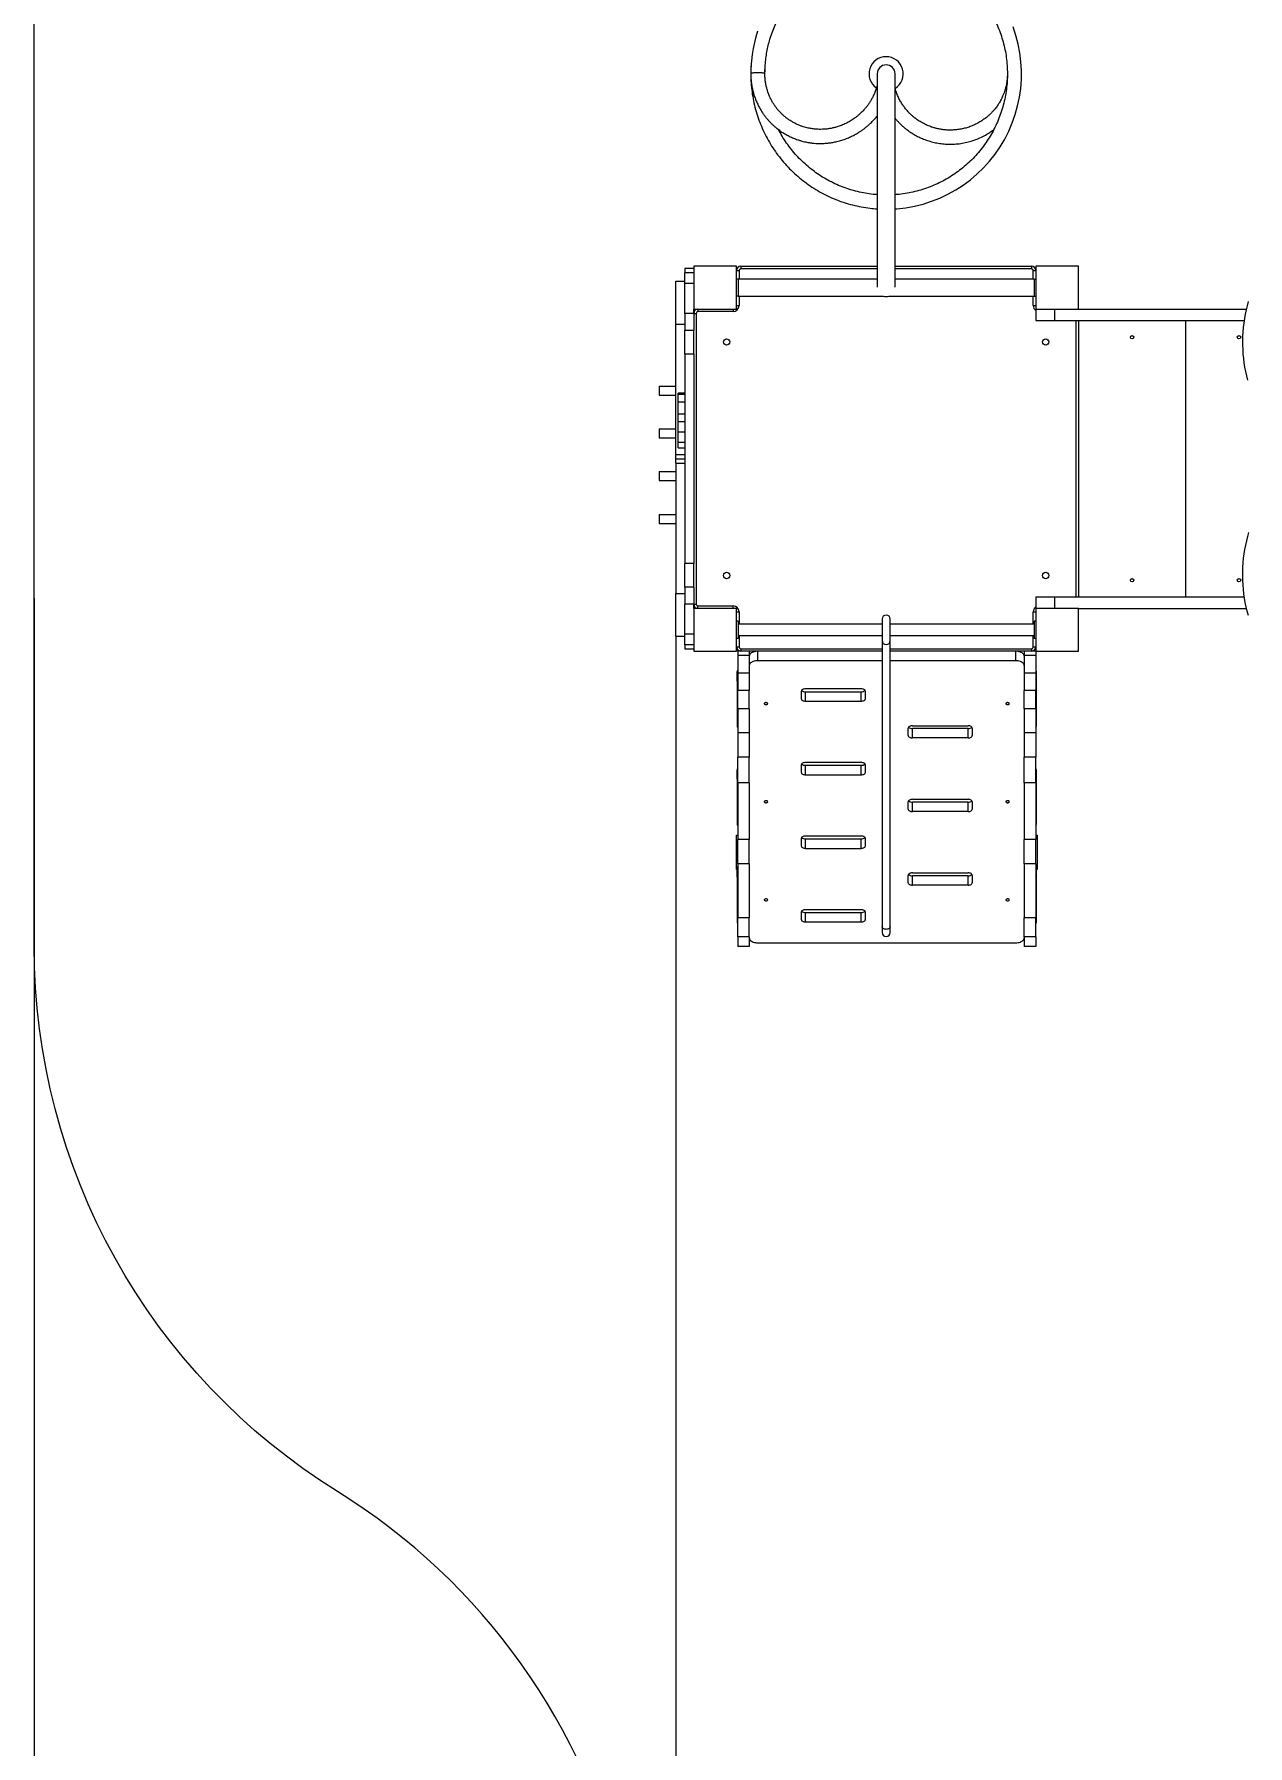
# Model space of a CAD drawing. Header units: millimetres. Extents: x -4205 to 5426, y -5663 to 3364.
# Drawn here: x -4205 to -1367, y -2645 to 1357 of the extents above; entities that cross this region are included whole.
import ezdxf

# ---------------------------------------------------------------- set-up
doc = ezdxf.new("R2010")
doc.units = ezdxf.units.MM
for name, color, linetype in [('DIKOM_ЗОНА', 80, 'Continuous'), ('DIKOM_ОБЪЕКТ', 7, 'Continuous'), ('DIKOM_РАЗМЕР_ЗОНА', 7, 'Continuous'), ('DIKOM_РАЗМЕР_ОБЪЕКТА', 7, 'Continuous')]:
    doc.layers.add(name, color=color, linetype=linetype)
doc.styles.add('style1', font='arial.ttf', dxfattribs={"width": 0.8})
doc.dimstyles.new('1-50', dxfattribs={"dimtxt": 300, "dimasz": 200, "dimexe": 100, "dimexo": 0, "dimgap": 100, "dimtad": 1, "dimtxsty": 'style1', "dimcen": 200, "dimclrd": 7, "dimclre": 7, "dimclrt": 7, "dimadec": 1, "dimazin": 2, "dimtfac": 1, "dimtmove": 0, "dimatfit": 2, "dimfxl": 0, "dimlwd": 25, "dimlwe": 18, "dimarcsym": 0})

# ---------------------------------------------------------------- blocks, each defined once
blk = doc.blocks.new('*D10')
at = {"layer": 'Defpoints', "color": 0, "transparency": 16777216}
for p in [(2415.1, 14.1), (-2704.9, -50.9), (2415.1, -4979.3)]:
    blk.add_point(p, dxfattribs=at)
at = {"layer": 'DIKOM_РАЗМЕР_ОБЪЕКТА', "color": 7, "lineweight": 18, "transparency": 16777216}
for p, q in [((2415.1, 14.1), (2415.1, -5079.3)), ((-2704.9, -50.9), (-2704.9, -5079.3))]:
    blk.add_line(p, q, dxfattribs=at)
at = {"layer": 'DIKOM_РАЗМЕР_ОБЪЕКТА', "color": 7, "lineweight": 25, "transparency": 16777216}
blk.add_line((-2504.9, -4979.3), (2215.1, -4979.3), dxfattribs=at)
at = {"layer": 'DIKOM_РАЗМЕР_ОБЪЕКТА', "color": 7, "transparency": 16777216}
for points in [[(-2504.9, -4946), (-2504.9, -5012.6), (-2704.9, -4979.3)], [(2215.1, -4946), (2215.1, -5012.6), (2415.1, -4979.3)]]:
    blk.add_solid(points, dxfattribs=at)
at = {"layer": 'DIKOM_РАЗМЕР_ОБЪЕКТА', "color": 7, "transparency": 16777216, "insert": (-218.1, -4726.1), "char_height": 300, "attachment_point": 5, "style": 'style1'}
blk.add_mtext('5100', dxfattribs=at)
blk = doc.blocks.new('*D12')
at = {"layer": 'Defpoints', "color": 0, "transparency": 16777216}
for p in [(-4204.9, 38.2), (3915.1, 38.2), (3915.1, -5562.7)]:
    blk.add_point(p, dxfattribs=at)
at = {"layer": 'DIKOM_РАЗМЕР_ЗОНА', "color": 7, "lineweight": 18, "transparency": 16777216}
for p, q in [((-4204.9, 38.2), (-4204.9, -5662.7)), ((3915.1, 38.2), (3915.1, -5662.7))]:
    blk.add_line(p, q, dxfattribs=at)
at = {"layer": 'DIKOM_РАЗМЕР_ЗОНА', "color": 7, "lineweight": 25, "transparency": 16777216}
blk.add_line((-4004.9, -5562.7), (3715.1, -5562.7), dxfattribs=at)
at = {"layer": 'DIKOM_РАЗМЕР_ЗОНА', "color": 7, "transparency": 16777216}
for points in [[(-4004.9, -5529.4), (-4004.9, -5596), (-4204.9, -5562.7)], [(3715.1, -5529.4), (3715.1, -5596), (3915.1, -5562.7)]]:
    blk.add_solid(points, dxfattribs=at)
at = {"layer": 'DIKOM_РАЗМЕР_ЗОНА', "color": 7, "transparency": 16777216, "insert": (-144.9, -5309.5), "char_height": 300, "attachment_point": 5, "style": 'style1'}
blk.add_mtext('8100', dxfattribs=at)

msp = doc.modelspace()

# ---------------------------------------------------------------- linework, layer by layer
at = {"layer": 'DIKOM_ЗОНА', "color": 3, "lineweight": 15}
msp.add_lwpolyline([(-3495.875, -2050.33, -0.25942695), (-4204.859, -775.852), (-4204.859, 1579.394, -0.41421356), (-2704.859, 3079.394), (-749.504, 3079.394, 0.1356772), (-235.87, 3221.385)], format="xyb", dxfattribs=at)
msp.add_arc((-4286.891, -3324.808), 1500, 12.89135, 58.17383, dxfattribs=at)
at = {"layer": 'DIKOM_ОБЪЕКТ', "color": 7, "linetype": 'Continuous', "lineweight": 15}
for p, q in [((-2496.289, 1262.145), (-2496.066, 1274.273)), ((-2233.859, 1264.148), (-2233.859, 764.948)), ((-2191.859, 764.948), (-2191.859, 1264.148)), ((-1929.433, 1266.802), (-1929.359, 1264.158)), ((-1896.359, 1264.137), (-1896.5, 1269.951)), ((-2662.859, 809.148), (-2683.859, 809.148)), ((-2683.859, 809.148), (-2683.859, 799.148)), ((-2562.859, 814.148), (-2662.859, 814.148)), ((-2662.859, 814.148), (-2662.859, 714.148)), ((-2562.859, 714.148), (-2562.859, 814.148)), ((-2562.859, 804.148), (-2556.859, 804.148)), ((-2556.859, 804.148), (-2556.859, 784.148)), ((-2552.859, 814.148), (-2552.859, 808.148)), ((-2552.859, 814.148), (-2233.859, 814.148)), ((-2233.859, 808.148), (-2552.859, 808.148)), ((-2191.859, 814.148), (-1872.859, 814.148)), ((-1872.859, 808.148), (-2191.859, 808.148)), ((-1872.859, 814.148), (-1872.859, 808.148)), ((-1868.859, 804.148), (-1862.859, 804.148)), ((-1868.859, 784.148), (-1868.859, 804.148)), ((-1862.859, 814.148), (-1862.859, 714.148)), ((-1762.859, 814.148), (-1862.859, 814.148)), ((-1762.859, 714.148), (-1762.859, 814.148)), ((-2704.859, 679.148), (-2704.859, 779.148)), ((-2704.859, 779.148), (-2683.859, 779.148)), ((-2662.859, 799.148), (-2683.859, 799.148)), ((-2683.859, 774.148), (-2683.859, 799.148)), ((-2662.859, 774.148), (-2683.859, 774.148)), ((-2683.859, 704.148), (-2683.859, 774.148)), ((-2558.859, 784.148), (-2562.859, 784.148)), ((-2233.859, 784.148), (-2558.859, 784.148)), ((-2558.859, 784.148), (-2558.859, 744.148)), ((-1866.859, 784.148), (-2191.859, 784.148)), ((-1866.859, 784.148), (-1862.859, 784.148)), ((-1866.859, 784.148), (-1866.859, 744.148)), ((-2558.859, 744.148), (-2562.859, 744.148)), ((-2562.859, 722.148), (-2556.859, 722.148)), ((-2558.859, 744.148), (-2219.262, 744.148)), ((-2556.859, 744.148), (-2556.859, 722.148)), ((-2206.456, 744.148), (-1866.859, 744.148)), ((-1868.859, 722.148), (-1868.859, 744.148)), ((-1868.859, 722.148), (-1862.859, 722.148)), ((-1866.859, 744.148), (-1862.859, 744.148)), ((-2662.859, 704.148), (-2683.859, 704.148)), ((-2683.859, 704.148), (-2683.859, 664.148)), ((-2662.859, 714.148), (-2562.859, 714.148)), ((-2662.859, 704.148), (-2662.859, 714.148)), ((-2662.859, 704.148), (-2662.859, 664.148)), ((-2662.859, 704.148), (-2656.859, 704.148)), ((-2656.859, 704.148), (-2656.859, 24.148)), ((-2652.859, 714.148), (-2652.859, 708.148)), ((-2570.859, 708.148), (-2652.859, 708.148)), ((-2570.859, 714.148), (-2570.859, 708.148)), ((-1862.859, 714.148), (-1762.859, 714.148)), ((-1862.859, 714.148), (-1862.859, 687.148)), ((-1862.859, 687.148), (-1819.09, 687.148)), ((-1819.09, 714.148), (-1819.09, 687.148)), ((-1819.09, 687.148), (-1375.187, 687.148)), ((-1768.859, 41.148), (-1768.859, 687.148)), ((-1762.859, 714.148), (-1370.104, 714.148)), ((-1762.859, 687.148), (-1762.859, 41.148)), ((-1762.857, 687.148), (-1762.857, 41.148)), ((-1512.857, 687.148), (-1512.857, 41.148)), ((-2704.859, 679.148), (-2683.859, 679.148)), ((-2704.859, 374.148), (-2704.859, 679.148)), ((-2662.859, 664.148), (-2683.859, 664.148)), ((-2683.859, 608.877), (-2683.859, 664.148)), ((-2662.859, 608.877), (-2662.859, 664.148)), ((-2662.859, 608.877), (-2683.859, 608.877)), ((-2683.859, 608.877), (-2683.859, 119.419)), ((-2662.859, 608.877), (-2662.859, 119.419)), ((-2743.859, 534.148), (-2743.859, 513.148)), ((-2743.859, 534.148), (-2742.949, 534.148)), ((-2742.949, 534.148), (-2704.859, 534.148)), ((-2743.859, 513.148), (-2742.949, 513.148)), ((-2742.949, 513.148), (-2704.859, 513.148)), ((-2683.859, 517.469), (-2698.859, 517.469)), ((-2698.859, 514.78), (-2698.859, 517.469)), ((-2698.859, 514.78), (-2683.859, 514.78)), ((-2698.859, 496.893), (-2698.859, 514.78)), ((-2698.859, 496.893), (-2683.859, 496.893)), ((-2698.859, 469.179), (-2698.859, 496.893)), ((-2698.859, 469.179), (-2683.859, 469.179)), ((-2698.859, 451.31), (-2698.859, 469.179)), ((-2698.859, 451.31), (-2683.859, 451.31)), ((-2698.859, 426.752), (-2698.859, 451.31)), ((-2743.859, 434.148), (-2743.859, 413.148)), ((-2743.859, 434.148), (-2742.949, 434.148)), ((-2743.859, 413.148), (-2742.949, 413.148)), ((-2742.949, 434.148), (-2704.859, 434.148)), ((-2742.949, 413.148), (-2704.859, 413.148)), ((-2698.859, 426.752), (-2683.859, 426.752)), ((-2698.859, 402.963), (-2698.859, 426.752)), ((-2698.859, 402.963), (-2683.859, 402.963)), ((-2698.859, 389.891), (-2698.859, 402.963)), ((-2704.859, 374.148), (-2683.859, 374.148)), ((-2704.859, 364.148), (-2704.859, 374.148)), ((-2704.859, 364.148), (-2683.859, 364.148)), ((-2704.859, 354.148), (-2704.859, 364.148)), ((-2698.859, 389.891), (-2683.859, 389.891)), ((-2743.859, 334.148), (-2743.859, 313.148)), ((-2743.859, 334.148), (-2742.949, 334.148)), ((-2742.949, 334.148), (-2704.859, 334.148)), ((-2704.859, 354.148), (-2683.859, 354.148)), ((-2704.859, 354.148), (-2704.859, 49.148)), ((-2743.859, 313.148), (-2742.949, 313.148)), ((-2742.949, 313.148), (-2704.859, 313.148)), ((-2743.859, 234.148), (-2743.859, 213.148)), ((-2743.859, 234.148), (-2742.949, 234.148)), ((-2743.859, 213.148), (-2742.949, 213.148)), ((-2742.949, 234.148), (-2704.859, 234.148)), ((-2742.949, 213.148), (-2704.859, 213.148)), ((-2662.859, 119.419), (-2683.859, 119.419)), ((-2683.859, 64.148), (-2683.859, 119.419)), ((-2662.859, 64.148), (-2662.859, 119.419)), ((-2704.859, 49.148), (-2683.859, 49.148)), ((-2704.859, -50.852), (-2704.859, 49.148)), ((-2662.859, 64.148), (-2683.859, 64.148)), ((-2683.859, 64.148), (-2683.859, 24.148)), ((-2662.859, 64.148), (-2662.859, 24.148)), ((-1862.859, 41.148), (-1862.859, 14.148)), ((-1862.859, 41.148), (-1819.09, 41.148)), ((-1819.09, 41.148), (-1819.09, 14.148)), ((-1819.09, 41.148), (-1375.304, 41.148)), ((-2662.859, 24.148), (-2683.859, 24.148)), ((-2683.859, -45.852), (-2683.859, 24.148)), ((-2662.859, 14.148), (-2662.859, 24.148)), ((-2662.859, 24.148), (-2656.859, 24.148)), ((-2562.859, 14.148), (-2662.859, 14.148)), ((-2662.859, 14.148), (-2662.859, -85.852)), ((-2652.859, 20.148), (-2570.859, 20.148)), ((-2652.859, 14.148), (-2652.859, 20.148)), ((-2570.859, 14.148), (-2570.859, 20.148)), ((-2562.859, -85.852), (-2562.859, 14.148)), ((-2562.859, 6.148), (-2556.859, 6.148)), ((-2556.859, 6.148), (-2556.859, -22.352)), ((-1868.859, 6.148), (-1862.859, 6.148)), ((-1868.859, -22.352), (-1868.859, 6.148)), ((-1862.859, 14.148), (-1862.859, -85.852)), ((-1762.859, 14.148), (-1862.859, 14.148)), ((-1762.859, 14.148), (-1370.116, 14.148)), ((-1762.859, -85.852), (-1762.859, 14.148)), ((-2558.859, -15.852), (-2562.859, -15.852)), ((-2558.859, -15.852), (-2558.859, -55.852)), ((-2222.359, -22.352), (-2558.859, -22.352)), ((-2222.359, -10.852), (-2222.359, -60.852)), ((-2203.359, -60.852), (-2203.359, -10.852)), ((-1866.859, -22.352), (-2203.359, -22.352)), ((-1862.859, -15.852), (-1866.859, -15.852)), ((-1866.859, -15.852), (-1866.859, -55.852)), ((-2704.859, -50.852), (-2683.859, -50.852)), ((-2662.859, -45.852), (-2683.859, -45.852)), ((-2683.859, -70.852), (-2683.859, -45.852)), ((-2662.859, -70.852), (-2683.859, -70.852)), ((-2683.859, -70.852), (-2683.859, -80.852)), ((-2558.859, -55.852), (-2562.859, -55.852)), ((-2562.859, -75.852), (-2556.859, -75.852)), ((-2558.859, -49.352), (-2222.359, -49.352)), ((-2556.859, -49.352), (-2556.859, -75.852)), ((-2552.859, -79.852), (-2552.859, -85.852)), ((-2552.859, -79.852), (-2222.359, -79.852)), ((-2222.359, -49.352), (-2222.359, -729.315)), ((-2203.359, -729.315), (-2203.359, -49.352)), ((-2203.359, -49.352), (-1866.859, -49.352)), ((-2203.359, -79.852), (-1872.859, -79.852)), ((-1872.859, -79.852), (-1872.859, -85.852)), ((-1868.859, -75.852), (-1868.859, -49.352)), ((-1868.859, -75.852), (-1862.859, -75.852)), ((-1862.859, -55.852), (-1866.859, -55.852)), ((-2662.859, -80.852), (-2683.859, -80.852)), ((-2662.859, -85.852), (-2562.859, -85.852)), ((-2559.859, -85.852), (-2559.859, -82.994)), ((-2532.859, -85.852), (-2559.859, -85.852)), ((-2559.859, -85.852), (-2559.859, -95.852)), ((-2532.859, -95.852), (-2559.859, -95.852)), ((-2559.859, -95.852), (-2559.859, -136.768)), ((-2222.359, -85.852), (-2552.859, -85.852)), ((-2532.859, -85.852), (-2532.859, -95.852)), ((-2532.859, -95.852), (-2532.859, -136.768)), ((-2512.859, -107.948), (-2512.859, -85.852)), ((-2222.359, -107.948), (-2512.859, -107.948)), ((-1872.859, -85.852), (-2203.359, -85.852)), ((-1909.859, -107.948), (-2203.359, -107.948)), ((-1909.859, -107.948), (-1909.859, -85.852)), ((-1862.859, -85.852), (-1889.859, -85.852)), ((-1889.859, -85.852), (-1889.859, -95.852)), ((-1862.859, -95.852), (-1889.859, -95.852)), ((-1889.859, -95.852), (-1889.859, -136.768)), ((-1862.859, -85.852), (-1862.859, -95.852)), ((-1862.859, -85.852), (-1762.859, -85.852)), ((-1862.859, -95.852), (-1862.859, -136.768)), ((-2561.359, -155.554), (-2561.359, -133.437)), ((-2561.359, -155.554), (-2561.359, -261.093)), ((-2532.859, -136.768), (-2559.859, -136.768)), ((-2559.859, -136.768), (-2559.859, -177.887)), ((-2532.859, -136.768), (-2532.859, -177.887)), ((-1862.859, -136.768), (-1889.859, -136.768)), ((-1889.859, -136.768), (-1889.859, -177.887)), ((-1862.859, -136.768), (-1862.859, -177.887)), ((-1861.359, -155.554), (-1861.359, -133.437)), ((-1861.359, -261.093), (-1861.359, -155.554)), ((-2532.859, -177.887), (-2559.859, -177.887)), ((-2559.859, -220.429), (-2559.859, -177.887)), ((-2532.859, -220.429), (-2532.859, -177.887)), ((-2411.359, -179.645), (-2411.359, -196.852)), ((-2271.359, -173.909), (-2401.359, -173.909)), ((-2401.359, -202.588), (-2401.359, -180.471)), ((-2401.359, -180.471), (-2271.359, -180.471)), ((-2271.359, -202.588), (-2271.359, -180.471)), ((-2261.359, -196.852), (-2261.359, -179.645)), ((-1862.859, -177.887), (-1889.859, -177.887)), ((-1889.859, -220.429), (-1889.859, -177.887)), ((-1862.859, -220.429), (-1862.859, -177.887)), ((-2532.859, -220.429), (-2559.859, -220.429)), ((-2559.859, -220.429), (-2559.859, -276.313)), ((-2532.859, -220.429), (-2532.859, -276.313)), ((-2401.359, -202.588), (-2271.359, -202.588)), ((-1862.859, -220.429), (-1889.859, -220.429)), ((-1889.859, -220.429), (-1889.859, -276.313)), ((-1862.859, -220.429), (-1862.859, -276.313)), ((-2532.859, -276.313), (-2559.859, -276.313)), ((-2559.859, -276.313), (-2559.859, -333.772)), ((-2532.859, -276.313), (-2532.859, -333.772)), ((-2161.359, -282.888), (-2161.359, -265.681)), ((-2151.359, -259.945), (-2021.359, -259.945)), ((-2151.359, -288.624), (-2151.359, -266.507)), ((-2021.359, -266.507), (-2151.359, -266.507)), ((-2021.359, -288.624), (-2021.359, -266.507)), ((-2011.359, -265.681), (-2011.359, -282.888)), ((-1862.859, -276.313), (-1889.859, -276.313)), ((-1889.859, -276.313), (-1889.859, -333.772)), ((-1862.859, -276.313), (-1862.859, -333.772)), ((-2021.359, -288.624), (-2151.359, -288.624)), ((-2532.859, -333.772), (-2559.859, -333.772)), ((-2559.859, -393.579), (-2559.859, -333.772)), ((-2532.859, -393.579), (-2532.859, -333.772)), ((-2411.359, -351.718), (-2411.359, -368.925)), ((-2271.359, -345.982), (-2401.359, -345.982)), ((-2401.359, -374.661), (-2401.359, -352.544)), ((-2401.359, -352.544), (-2271.359, -352.544)), ((-2271.359, -374.661), (-2271.359, -352.544)), ((-2261.359, -368.925), (-2261.359, -351.718)), ((-1862.859, -333.772), (-1889.859, -333.772)), ((-1889.859, -393.579), (-1889.859, -333.772)), ((-1862.859, -393.579), (-1862.859, -333.772)), ((-2561.359, -384.985), (-2561.359, -362.868)), ((-2561.359, -384.985), (-2561.359, -490.523)), ((-2532.859, -393.579), (-2559.859, -393.579)), ((-2559.859, -393.579), (-2559.859, -525.621)), ((-2532.859, -393.579), (-2532.859, -525.621)), ((-2401.359, -374.661), (-2271.359, -374.661)), ((-1862.859, -393.579), (-1889.859, -393.579)), ((-1889.859, -393.579), (-1889.859, -525.621)), ((-1862.859, -393.579), (-1862.859, -525.621)), ((-1861.359, -384.985), (-1861.359, -362.868)), ((-1861.359, -490.523), (-1861.359, -384.985)), ((-2161.359, -454.961), (-2161.359, -437.754)), ((-2151.359, -432.018), (-2021.359, -432.018)), ((-2151.359, -460.697), (-2151.359, -438.58)), ((-2021.359, -438.58), (-2151.359, -438.58)), ((-2021.359, -460.697), (-2021.359, -438.58)), ((-2011.359, -437.754), (-2011.359, -454.961)), ((-2021.359, -460.697), (-2151.359, -460.697)), ((-2562.859, -515.955), (-2559.859, -515.955)), ((-2562.859, -595.955), (-2562.859, -515.955)), ((-2271.359, -518.055), (-2401.359, -518.055)), ((-1862.859, -515.955), (-1859.859, -515.955)), ((-1859.859, -515.955), (-1859.859, -595.955)), ((-2532.859, -525.621), (-2559.859, -525.621)), ((-2559.859, -583.242), (-2559.859, -525.621)), ((-2532.859, -583.242), (-2532.859, -525.621)), ((-2411.359, -523.791), (-2411.359, -540.998)), ((-2401.359, -546.734), (-2401.359, -524.616)), ((-2401.359, -524.616), (-2271.359, -524.616)), ((-2401.359, -546.734), (-2271.359, -546.734)), ((-2271.359, -546.734), (-2271.359, -524.616)), ((-2261.359, -540.998), (-2261.359, -523.791)), ((-1862.859, -525.621), (-1889.859, -525.621)), ((-1889.859, -583.242), (-1889.859, -525.621)), ((-1862.859, -583.242), (-1862.859, -525.621)), ((-2561.359, -595.955), (-2562.859, -595.955)), ((-2561.359, -614.416), (-2561.359, -592.299)), ((-2532.859, -583.242), (-2559.859, -583.242)), ((-2559.859, -583.242), (-2559.859, -708.806)), ((-2532.859, -583.242), (-2532.859, -708.806)), ((-1862.859, -583.242), (-1889.859, -583.242)), ((-1889.859, -583.242), (-1889.859, -708.806)), ((-1862.859, -583.242), (-1862.859, -708.806)), ((-1861.359, -614.416), (-1861.359, -592.299)), ((-1859.859, -595.955), (-1861.359, -595.955)), ((-2561.359, -614.416), (-2561.359, -719.954)), ((-2161.359, -627.034), (-2161.359, -609.827)), ((-2151.359, -604.091), (-2021.359, -604.091)), ((-2151.359, -632.77), (-2151.359, -610.653)), ((-2021.359, -610.653), (-2151.359, -610.653)), ((-2021.359, -632.77), (-2151.359, -632.77)), ((-2021.359, -632.77), (-2021.359, -610.653)), ((-2011.359, -609.827), (-2011.359, -627.034)), ((-1861.359, -719.954), (-1861.359, -614.416)), ((-2532.859, -708.806), (-2559.859, -708.806)), ((-2559.859, -753.383), (-2559.859, -708.806)), ((-2532.859, -753.383), (-2532.859, -708.806)), ((-2411.359, -695.863), (-2411.359, -713.071)), ((-2271.359, -690.128), (-2401.359, -690.128)), ((-2401.359, -718.807), (-2401.359, -696.689)), ((-2401.359, -696.689), (-2271.359, -696.689)), ((-2401.359, -718.807), (-2271.359, -718.807)), ((-2271.359, -718.807), (-2271.359, -696.689)), ((-2261.359, -713.071), (-2261.359, -695.863)), ((-1862.859, -708.806), (-1889.859, -708.806)), ((-1889.859, -753.383), (-1889.859, -708.806)), ((-1862.859, -753.383), (-1862.859, -708.806)), ((-2532.859, -753.383), (-2559.859, -753.383)), ((-2559.859, -753.383), (-2559.859, -775.852)), ((-2532.859, -753.383), (-2532.859, -775.852)), ((-2222.359, -729.315), (-2222.359, -743.336)), ((-2222.359, -731.277), (-2222.359, -743.336)), ((-2203.359, -743.336), (-2203.359, -729.315)), ((-2203.359, -743.336), (-2203.359, -731.277)), ((-1862.859, -753.383), (-1889.859, -753.383)), ((-1889.859, -753.383), (-1889.859, -775.852)), ((-1862.859, -753.383), (-1862.859, -775.852)), ((-2532.859, -775.852), (-2559.859, -775.852)), ((-2512.859, -767.56), (-1909.859, -767.56)), ((-1862.859, -775.852), (-1889.859, -775.852))]:
    msp.add_line(p, q, dxfattribs=at)
at = {"layer": 'DIKOM_ОБЪЕКТ', "color": 7, "linetype": 'Continuous', "lineweight": 15, "flags": 128}
for points in [[(-2513.358, 1363.505), (-2517.361, 1350.465), (-2520.859, 1337.005), (-2523.812, 1323.145), (-2526.179, 1308.903), (-2527.919, 1294.306), (-2528.992, 1279.38), (-2529.359, 1264.158), (-2529.359, 1264.158)], [(-2191.859, 948.453), (-2187.849, 948.638), (-2167.129, 950.97), (-2146.607, 954.662), (-2126.372, 959.696), (-2106.512, 966.05), (-2087.115, 973.7), (-2068.264, 982.611), (-2050.039, 992.741), (-2032.521, 1004.052), (-2015.787, 1016.492), (-1999.907, 1030.005), (-1984.951, 1044.534), (-1970.987, 1060.019), (-1958.07, 1076.388), (-1946.259, 1093.571), (-1935.607, 1111.496), (-1926.158, 1130.084), (-1917.951, 1149.253), (-1911.026, 1168.92), (-1905.412, 1189.001), (-1901.13, 1209.409), (-1898.201, 1230.053), (-1896.641, 1250.847), (-1896.451, 1271.697), (-1897.634, 1292.515), (-1900.186, 1313.209), (-1904.096, 1333.691), (-1909.344, 1353.871), (-1915.91, 1373.662)], [(-2516.218, 1266.687), (-2518.535, 1266.583), (-2520.73, 1266.427), (-2522.758, 1266.223), (-2524.574, 1265.974), (-2526.141, 1265.687), (-2527.425, 1265.366), (-2528.398, 1265.02), (-2529.041, 1264.655), (-2529.338, 1264.279), (-2529.359, 1264.158)], [(-2496.36, 1264.138), (-2496.363, 1264.206), (-2496.593, 1264.583), (-2497.169, 1264.95), (-2498.08, 1265.301), (-2499.305, 1265.627), (-2500.82, 1265.921), (-2502.591, 1266.178), (-2504.581, 1266.391), (-2506.747, 1266.557), (-2509.044, 1266.671), (-2511.422, 1266.731), (-2513.83, 1266.737), (-2516.218, 1266.687)], [(-1367.101, 547.82), (-1369.628, 557.798), (-1371.853, 567.87), (-1373.775, 578.025), (-1375.392, 588.252), (-1376.7, 598.536), (-1377.699, 608.867), (-1378.388, 619.232), (-1378.765, 629.618), (-1378.83, 640.012), (-1378.584, 650.404), (-1378.026, 660.779), (-1377.156, 671.125), (-1375.977, 681.431), (-1374.49, 691.683), (-1372.696, 701.869), (-1370.597, 711.978), (-1368.196, 721.997), (-1365.496, 731.913)], [(-1365.91, -1.981), (-1368.598, 7.939), (-1370.987, 17.96), (-1373.074, 28.071), (-1374.856, 38.258), (-1376.331, 48.512), (-1377.498, 58.818), (-1378.355, 69.164), (-1378.901, 79.539), (-1379.136, 89.929), (-1379.059, 100.322), (-1378.67, 110.706), (-1377.969, 121.068), (-1376.959, 131.396), (-1375.639, 141.678), (-1374.011, 151.9), (-1372.078, 162.051), (-1369.841, 172.119), (-1367.304, 182.091), (-1364.469, 191.956)], [(-2514.089, -85.852), (-2515.706, -85.947), (-2518.494, -86.295), (-2521.168, -86.867), (-2523.672, -87.652), (-2525.957, -88.632), (-2527.974, -89.79), (-2529.685, -91.1), (-2531.052, -92.537), (-2532.049, -94.07), (-2532.656, -95.669), (-2532.859, -97.302)], [(-2512.859, -107.948), (-2515.706, -108.064), (-2518.494, -108.412), (-2521.168, -108.984), (-2523.672, -109.769), (-2525.957, -110.75), (-2527.974, -111.907), (-2529.685, -113.217), (-2531.052, -114.654), (-2532.049, -116.187), (-2532.656, -117.787), (-2532.859, -119.419)], [(-1889.859, -119.419), (-1890.063, -117.787), (-1890.669, -116.187), (-1891.667, -114.654), (-1893.034, -113.217), (-1894.744, -111.907), (-1896.762, -110.75), (-1899.047, -109.769), (-1901.551, -108.984), (-1904.225, -108.412), (-1907.013, -108.064), (-1909.859, -107.948)], [(-1889.859, -97.302), (-1890.063, -95.669), (-1890.669, -94.07), (-1891.667, -92.537), (-1893.034, -91.1), (-1894.744, -89.79), (-1896.762, -88.632), (-1899.047, -87.652), (-1901.551, -86.867), (-1904.225, -86.295), (-1907.013, -85.947), (-1908.63, -85.852)], [(-2401.359, -173.909), (-2403.31, -174.019), (-2405.186, -174.346), (-2406.915, -174.876), (-2408.43, -175.589), (-2409.674, -176.458), (-2410.598, -177.45), (-2411.167, -178.526), (-2411.359, -179.645)], [(-2411.359, -196.852), (-2411.167, -197.971), (-2410.598, -199.047), (-2409.674, -200.039), (-2408.43, -200.908), (-2406.915, -201.621), (-2405.186, -202.151), (-2403.31, -202.478), (-2401.359, -202.588)], [(-2261.359, -179.645), (-2261.552, -178.526), (-2262.12, -177.45), (-2263.045, -176.458), (-2264.288, -175.589), (-2265.804, -174.876), (-2267.533, -174.346), (-2269.408, -174.019), (-2271.359, -173.909)], [(-2271.359, -202.588), (-2269.408, -202.478), (-2267.533, -202.151), (-2265.804, -201.621), (-2264.288, -200.908), (-2263.045, -200.039), (-2262.12, -199.047), (-2261.552, -197.971), (-2261.359, -196.852)], [(-2489.859, -208.324), (-2490.037, -207.647), (-2490.554, -207.031), (-2491.365, -206.53), (-2492.398, -206.188), (-2493.561, -206.036), (-2494.75, -206.087), (-2495.859, -206.337), (-2496.792, -206.763), (-2497.463, -207.328), (-2497.815, -207.982), (-2497.815, -208.665), (-2497.463, -209.319), (-2496.792, -209.884), (-2495.859, -210.31), (-2494.75, -210.56), (-2493.561, -210.611), (-2492.398, -210.459), (-2491.365, -210.117), (-2490.554, -209.616), (-2490.037, -209), (-2489.859, -208.324)], [(-1924.859, -208.324), (-1925.037, -207.647), (-1925.554, -207.031), (-1926.365, -206.53), (-1927.398, -206.188), (-1928.56, -206.036), (-1929.749, -206.087), (-1930.859, -206.337), (-1931.792, -206.763), (-1932.463, -207.328), (-1932.815, -207.982), (-1932.815, -208.665), (-1932.463, -209.319), (-1931.792, -209.884), (-1930.859, -210.31), (-1929.749, -210.56), (-1928.56, -210.611), (-1927.398, -210.459), (-1926.365, -210.117), (-1925.554, -209.616), (-1925.037, -209), (-1924.859, -208.324)], [(-2151.359, -259.945), (-2153.31, -260.056), (-2155.186, -260.382), (-2156.915, -260.912), (-2158.43, -261.625), (-2159.674, -262.495), (-2160.598, -263.486), (-2161.167, -264.562), (-2161.359, -265.681)], [(-2011.359, -265.681), (-2011.551, -264.562), (-2012.121, -263.486), (-2013.045, -262.495), (-2014.288, -261.625), (-2015.804, -260.912), (-2017.532, -260.382), (-2019.408, -260.056), (-2021.359, -259.945)], [(-2161.359, -282.888), (-2161.167, -284.007), (-2160.598, -285.083), (-2159.674, -286.075), (-2158.43, -286.944), (-2156.915, -287.658), (-2155.186, -288.188), (-2153.31, -288.514), (-2151.359, -288.624)], [(-2021.359, -288.624), (-2019.408, -288.514), (-2017.532, -288.188), (-2015.804, -287.658), (-2014.288, -286.944), (-2013.045, -286.075), (-2012.121, -285.083), (-2011.551, -284.007), (-2011.359, -282.888)], [(-2401.359, -345.982), (-2403.31, -346.092), (-2405.186, -346.418), (-2406.915, -346.949), (-2408.43, -347.662), (-2409.674, -348.531), (-2410.598, -349.523), (-2411.167, -350.599), (-2411.359, -351.718)], [(-2261.359, -351.718), (-2261.552, -350.599), (-2262.12, -349.523), (-2263.045, -348.531), (-2264.288, -347.662), (-2265.804, -346.949), (-2267.533, -346.418), (-2269.408, -346.092), (-2271.359, -345.982)], [(-2411.359, -368.925), (-2411.167, -370.044), (-2410.598, -371.12), (-2409.674, -372.112), (-2408.43, -372.981), (-2406.915, -373.694), (-2405.186, -374.224), (-2403.31, -374.55), (-2401.359, -374.661)], [(-2271.359, -374.661), (-2269.408, -374.55), (-2267.533, -374.224), (-2265.804, -373.694), (-2264.288, -372.981), (-2263.045, -372.112), (-2262.12, -371.12), (-2261.552, -370.044), (-2261.359, -368.925)], [(-2489.859, -437.754), (-2490.037, -437.078), (-2490.554, -436.462), (-2491.365, -435.96), (-2492.398, -435.618), (-2493.561, -435.466), (-2494.75, -435.517), (-2495.859, -435.767), (-2496.792, -436.194), (-2497.463, -436.759), (-2497.815, -437.412), (-2497.815, -438.096), (-2497.463, -438.75), (-2496.792, -439.315), (-2495.859, -439.741), (-2494.75, -439.991), (-2493.561, -440.042), (-2492.398, -439.89), (-2491.365, -439.548), (-2490.554, -439.047), (-2490.037, -438.43), (-2489.859, -437.754)], [(-2151.359, -432.018), (-2153.31, -432.129), (-2155.186, -432.455), (-2156.915, -432.985), (-2158.43, -433.698), (-2159.674, -434.567), (-2160.598, -435.559), (-2161.167, -436.635), (-2161.359, -437.754)], [(-2011.359, -437.754), (-2011.551, -436.635), (-2012.121, -435.559), (-2013.045, -434.567), (-2014.288, -433.698), (-2015.804, -432.985), (-2017.532, -432.455), (-2019.408, -432.129), (-2021.359, -432.018)], [(-1924.859, -437.754), (-1925.037, -437.078), (-1925.554, -436.462), (-1926.365, -435.96), (-1927.398, -435.618), (-1928.56, -435.466), (-1929.749, -435.517), (-1930.859, -435.767), (-1931.792, -436.194), (-1932.463, -436.759), (-1932.815, -437.412), (-1932.815, -438.096), (-1932.463, -438.75), (-1931.792, -439.315), (-1930.859, -439.741), (-1929.749, -439.991), (-1928.56, -440.042), (-1927.398, -439.89), (-1926.365, -439.548), (-1925.554, -439.047), (-1925.037, -438.43), (-1924.859, -437.754)], [(-2161.359, -454.961), (-2161.167, -456.08), (-2160.598, -457.156), (-2159.674, -458.148), (-2158.43, -459.017), (-2156.915, -459.731), (-2155.186, -460.261), (-2153.31, -460.587), (-2151.359, -460.697)], [(-2021.359, -460.697), (-2019.408, -460.587), (-2017.532, -460.261), (-2015.804, -459.731), (-2014.288, -459.017), (-2013.045, -458.148), (-2012.121, -457.156), (-2011.551, -456.08), (-2011.359, -454.961)], [(-2401.359, -518.055), (-2403.31, -518.165), (-2405.186, -518.491), (-2406.915, -519.021), (-2408.43, -519.735), (-2409.674, -520.604), (-2410.598, -521.596), (-2411.167, -522.672), (-2411.359, -523.791)], [(-2261.359, -523.791), (-2261.552, -522.672), (-2262.12, -521.596), (-2263.045, -520.604), (-2264.288, -519.735), (-2265.804, -519.021), (-2267.533, -518.491), (-2269.408, -518.165), (-2271.359, -518.055)], [(-2411.359, -540.998), (-2411.167, -542.117), (-2410.598, -543.193), (-2409.674, -544.184), (-2408.43, -545.054), (-2406.915, -545.767), (-2405.186, -546.297), (-2403.31, -546.623), (-2401.359, -546.734)], [(-2271.359, -546.734), (-2269.408, -546.623), (-2267.533, -546.297), (-2265.804, -545.767), (-2264.288, -545.054), (-2263.045, -544.184), (-2262.12, -543.193), (-2261.552, -542.117), (-2261.359, -540.998)], [(-2151.359, -604.091), (-2153.31, -604.201), (-2155.186, -604.528), (-2156.915, -605.058), (-2158.43, -605.771), (-2159.674, -606.64), (-2160.598, -607.632), (-2161.167, -608.708), (-2161.359, -609.827)], [(-2161.359, -627.034), (-2161.167, -628.153), (-2160.598, -629.229), (-2159.674, -630.221), (-2158.43, -631.09), (-2156.915, -631.803), (-2155.186, -632.333), (-2153.31, -632.66), (-2151.359, -632.77)], [(-2011.359, -609.827), (-2011.551, -608.708), (-2012.121, -607.632), (-2013.045, -606.64), (-2014.288, -605.771), (-2015.804, -605.058), (-2017.532, -604.528), (-2019.408, -604.201), (-2021.359, -604.091)], [(-2021.359, -632.77), (-2019.408, -632.66), (-2017.532, -632.333), (-2015.804, -631.803), (-2014.288, -631.09), (-2013.045, -630.221), (-2012.121, -629.229), (-2011.551, -628.153), (-2011.359, -627.034)], [(-2489.859, -667.185), (-2490.037, -666.508), (-2490.554, -665.892), (-2491.365, -665.391), (-2492.398, -665.049), (-2493.561, -664.897), (-2494.75, -664.948), (-2495.859, -665.198), (-2496.792, -665.624), (-2497.463, -666.189), (-2497.815, -666.843), (-2497.815, -667.527), (-2497.463, -668.18), (-2496.792, -668.745), (-2495.859, -669.172), (-2494.75, -669.421), (-2493.561, -669.473), (-2492.398, -669.32), (-2491.365, -668.978), (-2490.554, -668.477), (-2490.037, -667.861), (-2489.859, -667.185)], [(-1924.859, -667.185), (-1925.037, -666.508), (-1925.554, -665.892), (-1926.365, -665.391), (-1927.398, -665.049), (-1928.56, -664.897), (-1929.749, -664.948), (-1930.859, -665.198), (-1931.792, -665.624), (-1932.463, -666.189), (-1932.815, -666.843), (-1932.815, -667.527), (-1932.463, -668.18), (-1931.792, -668.745), (-1930.859, -669.172), (-1929.749, -669.421), (-1928.56, -669.473), (-1927.398, -669.32), (-1926.365, -668.978), (-1925.554, -668.477), (-1925.037, -667.861), (-1924.859, -667.185)], [(-2401.359, -690.128), (-2403.31, -690.238), (-2405.186, -690.564), (-2406.915, -691.094), (-2408.43, -691.808), (-2409.674, -692.677), (-2410.598, -693.668), (-2411.167, -694.744), (-2411.359, -695.863)], [(-2411.359, -713.071), (-2411.167, -714.19), (-2410.598, -715.266), (-2409.674, -716.257), (-2408.43, -717.127), (-2406.915, -717.84), (-2405.186, -718.37), (-2403.31, -718.696), (-2401.359, -718.807)], [(-2261.359, -695.863), (-2261.552, -694.744), (-2262.12, -693.668), (-2263.045, -692.677), (-2264.288, -691.808), (-2265.804, -691.094), (-2267.533, -690.564), (-2269.408, -690.238), (-2271.359, -690.128)], [(-2271.359, -718.807), (-2269.408, -718.696), (-2267.533, -718.37), (-2265.804, -717.84), (-2264.288, -717.127), (-2263.045, -716.257), (-2262.12, -715.266), (-2261.552, -714.19), (-2261.359, -713.071)], [(-2532.859, -756.089), (-2532.656, -757.722), (-2532.049, -759.321), (-2531.052, -760.854), (-2529.685, -762.291), (-2527.974, -763.601), (-2525.957, -764.759), (-2523.672, -765.739), (-2521.168, -766.524), (-2518.494, -767.096), (-2515.706, -767.444), (-2512.859, -767.56)], [(-2203.359, -729.315), (-2203.542, -730.649), (-2204.082, -731.931), (-2204.96, -733.113), (-2206.142, -734.149), (-2207.581, -734.999), (-2209.224, -735.631), (-2211.006, -736.02), (-2212.859, -736.151), (-2214.713, -736.02), (-2216.495, -735.631), (-2218.137, -734.999), (-2219.577, -734.149), (-2220.758, -733.113), (-2221.636, -731.931), (-2222.177, -730.649), (-2222.359, -729.315), (-2222.359, -729.315)], [(-1909.859, -767.56), (-1907.013, -767.444), (-1904.225, -767.096), (-1901.551, -766.524), (-1899.047, -765.739), (-1896.762, -764.759), (-1894.744, -763.601), (-1893.034, -762.291), (-1891.667, -760.854), (-1890.669, -759.321), (-1890.063, -757.722), (-1889.859, -756.089)]]:
    msp.add_lwpolyline(points, dxfattribs=at)
at = {"layer": 'DIKOM_ОБЪЕКТ', "color": 7, "linetype": 'Continuous', "lineweight": 15}
for centre, radius in [((-2585.859, 637.148), 7.5), ((-1839.859, 637.148), 7.5), ((-1637.857, 648.148), 4), ((-1387.857, 648.148), 4), ((-2585.859, 91.148), 7.5), ((-1839.859, 91.148), 7.5), ((-1637.857, 80.148), 4), ((-1387.857, 80.148), 4)]:
    msp.add_circle(centre, radius, dxfattribs=at)
for centre, radius, start, end in [((-2212.859, 1264.148), 40, 90, 235.552778), ((-2212.859, 1264.148), 21, 0, 180), ((-2212.859, 1264.148), 21, 90, 180), ((-2212.859, 1264.148), 40, 301.901187, 90), ((-2212.859, 1264.148), 21, 0, 90), ((-2552.859, 804.148), 10, 90, 180), ((-2552.859, 804.148), 4, 90, 180), ((-1872.859, 804.148), 10, 0, 90), ((-1872.859, 804.148), 4, 0, 90), ((-2570.859, 722.148), 14, 270, 0), ((-2212.859, 764.148), 21, 252.24721, 270), ((-2212.859, 764.148), 21, 270, 287.75279), ((-1854.859, 722.148), 14, 180, 235.150095), ((-2652.859, 704.148), 10, 90, 180), ((-2652.859, 704.148), 4, 90, 180), ((-2652.859, 24.148), 10, 180, 270), ((-2652.859, 24.148), 4, 180, 270), ((-2570.859, 6.148), 14, 0, 90), ((-1854.859, 6.148), 14, 124.849905, 180), ((-2212.859, -10.852), 9.5, 0, 180), ((-2552.859, -75.852), 10, 180, 270), ((-2552.859, -75.852), 4, 180, 270), ((-2212.859, -60.852), 9.5, 180, 0), ((-1872.859, -75.852), 4, 270, 0), ((-1872.859, -75.852), 10, 270, 0), ((-2557.716, -133.722), 3.654, 125.905816, 175.526501), ((-2557.716, -155.84), 3.655, 125.90938, 175.523482), ((-1865.004, -133.723), 3.655, 4.479606, 54.084192), ((-1865.004, -155.84), 3.656, 4.482629, 54.080625), ((-2402.185, -168.657), 11.842, 226.097516, 273.99933), ((-2270.534, -168.656), 11.844, 266.002664, 313.89952), ((-2557.716, -260.807), 3.655, 184.47571, 234.091428), ((-2152.185, -254.692), 11.844, 226.100209, 273.997122), ((-2020.534, -254.692), 11.843, 266.003332, 313.899822), ((-1865.004, -260.807), 3.656, 305.918567, 355.518179), ((-2402.185, -340.73), 11.842, 226.097303, 273.998876), ((-2270.534, -340.729), 11.844, 266.003118, 313.899734), ((-2557.716, -363.153), 3.655, 125.908572, 175.52429), ((-2557.716, -385.27), 3.654, 125.903061, 175.528711), ((-1865.004, -363.154), 3.656, 4.481821, 54.081433), ((-1865.003, -385.27), 3.655, 4.477392, 54.086951), ((-2152.185, -426.766), 11.843, 226.099333, 273.99733), ((-2020.534, -426.766), 11.843, 266.003124, 313.900698), ((-2557.716, -490.238), 3.655, 184.47571, 234.091428), ((-1865.004, -490.237), 3.656, 305.918567, 355.518179), ((-2402.185, -512.803), 11.842, 226.097516, 273.99933), ((-2270.534, -512.802), 11.844, 266.002664, 313.89952), ((-2557.716, -592.584), 3.655, 125.90938, 175.523482), ((-1865.004, -592.584), 3.656, 4.482629, 54.080625), ((-2557.716, -614.701), 3.655, 125.908572, 175.52429), ((-2152.185, -598.838), 11.844, 226.099995, 273.996668), ((-2020.534, -598.838), 11.844, 266.003786, 313.900035), ((-1865.004, -614.701), 3.656, 4.481821, 54.081433), ((-2557.715, -719.668), 3.656, 184.480134, 234.085916), ((-2402.185, -684.876), 11.842, 226.096801, 274.000713), ((-2270.534, -684.875), 11.843, 266.001281, 313.900235), ((-1865.005, -719.668), 3.657, 305.924088, 355.513748), ((-2212.859, -743.336), 9.5, 180, 360)]:
    msp.add_arc(centre, radius, start, end, dxfattribs=at)
for points, knots in [([(-2496.36, 1264.137), (-2496.268, 1269.609), (-2496.088, 1280.414), (-2494.661, 1296.361), (-2492.471, 1311.795), (-2489.511, 1326.678), (-2485.591, 1342.117), (-2480.58, 1357.955), (-2474.383, 1374.01), (-2467.516, 1389.078), (-2460.104, 1403.152), (-2452.265, 1416.24), (-2444.109, 1428.353), (-2435.744, 1439.521), (-2427.268, 1449.772), (-2418.77, 1459.144), (-2410.331, 1467.674), (-2402.024, 1475.404), (-2393.566, 1482.682), (-2385.033, 1489.465), (-2376.409, 1495.791), (-2367.924, 1501.553), (-2359.357, 1506.934), (-2350.567, 1512.025), (-2341.561, 1516.818), (-2330.03, 1522.432), (-2315.785, 1528.51), (-2298.65, 1534.561), (-2281.033, 1539.531), (-2263.002, 1543.381), (-2244.635, 1546.067), (-2226.046, 1547.545), (-2207.361, 1547.797), (-2188.695, 1546.822), (-2170.134, 1544.617), (-2151.76, 1541.193), (-2133.65, 1536.57), (-2115.883, 1530.765), (-2098.539, 1523.799), (-2081.69, 1515.707), (-2065.409, 1506.527), (-2049.771, 1496.291), (-2034.84, 1485.047), (-2020.679, 1472.847), (-2007.354, 1459.74), (-1994.923, 1445.783), (-1983.436, 1431.039), (-1972.942, 1415.571), (-1963.494, 1399.444), (-1955.128, 1382.73), (-1947.877, 1365.503), (-1941.778, 1347.835), (-1936.858, 1329.804), (-1933.133, 1311.488), (-1930.621, 1292.967), (-1929.339, 1274.32), (-1929.284, 1255.629), (-1930.458, 1236.975), (-1932.861, 1218.439), (-1936.48, 1200.102), (-1941.295, 1182.042), (-1947.29, 1164.339), (-1954.441, 1147.07), (-1962.71, 1130.308), (-1972.064, 1114.126), (-1982.466, 1098.597), (-1993.868, 1083.787), (-2006.217, 1069.757), (-2019.466, 1056.572), (-2033.555, 1044.29), (-2048.42, 1032.96), (-2063.999, 1022.633), (-2080.226, 1013.357), (-2097.027, 1005.169), (-2114.33, 998.1), (-2132.063, 992.196), (-2150.144, 987.447), (-2168.504, 983.993), (-2182.444, 982.036), (-2190.261, 981.629), (-2191.859, 981.545)], [0, 0, 0, 0, 0.01248315, 0.02465153, 0.03650428, 0.04804033, 0.0592593, 0.07283634, 0.08591868, 0.09850635, 0.11059896, 0.12219645, 0.13329942, 0.14390786, 0.15402162, 0.16364055, 0.17276447, 0.18139347, 0.18952776, 0.19821794, 0.20626178, 0.21392516, 0.22161691, 0.22934172, 0.23709928, 0.24488991, 0.25860132, 0.27241371, 0.28632705, 0.30034124, 0.31445603, 0.32865391, 0.34286018, 0.3570666, 0.37127291, 0.38547916, 0.39968545, 0.41389174, 0.42809808, 0.44230432, 0.45651053, 0.47071681, 0.48492322, 0.49912958, 0.51333547, 0.5275416, 0.54174795, 0.55595435, 0.57016061, 0.58436674, 0.59857291, 0.61277932, 0.62698555, 0.64119168, 0.65539786, 0.66960423, 0.68381068, 0.69801676, 0.71222264, 0.726429, 0.74063543, 0.75484167, 0.7690478, 0.78325405, 0.79746041, 0.81166669, 0.8258728, 0.84007895, 0.85428531, 0.86849168, 0.88269789, 0.89690383, 0.91110997, 0.92531638, 0.93952272, 0.9537289, 0.96793512, 0.98214136, 0.99634773, 1, 1, 1, 1]), ([(-2528.78, 1282.332), (-2529.056, 1276.001), (-2529.636, 1262.723), (-2528.825, 1242.48), (-2526.74, 1221.722), (-2523.256, 1201.147), (-2518.435, 1180.845), (-2512.289, 1160.904), (-2504.84, 1141.413), (-2496.123, 1122.454), (-2486.18, 1104.109), (-2475.05, 1086.459), (-2462.779, 1069.582), (-2449.426, 1053.548), (-2435.047, 1038.426), (-2419.7, 1024.288), (-2403.457, 1011.189), (-2386.389, 999.186), (-2368.566, 988.335), (-2350.066, 978.683), (-2330.972, 970.266), (-2311.365, 963.128), (-2291.33, 957.289), (-2270.953, 952.821), (-2251.768, 949.772), (-2239.347, 948.862), (-2233.859, 948.46)], [0, 0, 0, 0, 0.03845503, 0.08064425, 0.12283289, 0.16502144, 0.20721044, 0.24939974, 0.2915894, 0.33377843, 0.37596717, 0.41815571, 0.46034462, 0.50253387, 0.54472271, 0.58691127, 0.62910033, 0.67128939, 0.71347829, 0.75566646, 0.79785524, 0.84004515, 0.88223437, 0.92442323, 0.96661149, 1, 1, 1, 1]), ([(-2529.359, 1264.158), (-2529.285, 1260.36), (-2529.139, 1252.919), (-2527.994, 1242.066), (-2526.285, 1231.785), (-2524.04, 1222.103), (-2521.162, 1212.339), (-2517.623, 1202.63), (-2513.422, 1193.118), (-2508.985, 1184.545), (-2504.443, 1176.876), (-2499.911, 1170.073), (-2495.493, 1164.091), (-2491.205, 1158.786), (-2486.93, 1153.914), (-2482.509, 1149.261), (-2477.837, 1144.724), (-2472.912, 1140.317), (-2466.673, 1135.182), (-2458.933, 1129.491), (-2449.501, 1123.507), (-2439.651, 1118.183), (-2429.693, 1113.658), (-2420.847, 1110.324), (-2413.226, 1107.907), (-2406.872, 1106.177), (-2401.052, 1104.836), (-2396.314, 1103.914), (-2392.579, 1103.285), (-2389.273, 1102.793), (-2385.537, 1102.315), (-2380.126, 1101.76), (-2373.048, 1101.305), (-2364.468, 1101.188), (-2355.538, 1101.541), (-2346.421, 1102.396), (-2337.148, 1103.785), (-2327.142, 1105.867), (-2316.661, 1108.746), (-2306.004, 1112.465), (-2296.015, 1116.698), (-2286.723, 1121.336), (-2278.892, 1125.84), (-2272.365, 1130.03), (-2266.885, 1133.857), (-2261.298, 1138.086), (-2255.299, 1143.039), (-2248.729, 1149.001), (-2241.764, 1156.135), (-2236.711, 1161.726), (-2234.167, 1165.066), (-2233.859, 1165.47)], [0, 0, 0, 0, 0.02783383, 0.05451637, 0.08004669, 0.10442243, 0.12764213, 0.15503938, 0.18062979, 0.20441218, 0.2263858, 0.2465502, 0.26490351, 0.28144586, 0.29705971, 0.31290506, 0.32898615, 0.34530338, 0.36185669, 0.38882956, 0.41640555, 0.4444864, 0.47158823, 0.49720301, 0.51424967, 0.53056785, 0.54574442, 0.55825155, 0.5661056, 0.57361928, 0.582847, 0.59380733, 0.61361266, 0.63493109, 0.65676029, 0.67909998, 0.70195048, 0.72531236, 0.75373252, 0.7811932, 0.80750345, 0.83266336, 0.85667476, 0.8731239, 0.8889871, 0.90519866, 0.92398041, 0.94542703, 0.96953858, 0.99631584, 1, 1, 1, 1]), ([(-2233.859, 1237.011), (-2234.288, 1235.328), (-2235.531, 1230.444), (-2238.305, 1222.774), (-2241.936, 1214.229), (-2245.852, 1206.53), (-2249.881, 1199.644), (-2254.084, 1193.291), (-2258.363, 1187.518), (-2262.658, 1182.304), (-2266.848, 1177.662), (-2271.103, 1173.34), (-2275.581, 1169.172), (-2280.289, 1165.163), (-2286.482, 1160.347), (-2294.376, 1154.962), (-2304.203, 1149.362), (-2314.667, 1144.491), (-2324.476, 1140.901), (-2333.423, 1138.342), (-2341.355, 1136.573), (-2349.484, 1135.271), (-2357.535, 1134.483), (-2365.125, 1134.195), (-2371.887, 1134.306), (-2377.709, 1134.677), (-2382.816, 1135.212), (-2387.587, 1135.887), (-2392.457, 1136.756), (-2397.733, 1137.913), (-2403.566, 1139.458), (-2410.023, 1141.512), (-2417.05, 1144.181), (-2424.398, 1147.499), (-2431.702, 1151.381), (-2438.636, 1155.66), (-2444.784, 1160.008), (-2450.211, 1164.323), (-2454.987, 1168.53), (-2459.416, 1172.835), (-2463.519, 1177.222), (-2467.474, 1181.863), (-2471.472, 1187.037), (-2475.422, 1192.758), (-2479.269, 1199.059), (-2482.92, 1205.895), (-2486.412, 1213.546), (-2489.38, 1221.413), (-2491.811, 1229.378), (-2493.721, 1237.323), (-2495.183, 1245.803), (-2496.168, 1254.795), (-2496.295, 1260.976), (-2496.36, 1264.137)], [0, 0, 0, 0, 0.01342125, 0.03895797, 0.06279458, 0.08492988, 0.10536225, 0.12409151, 0.1434087, 0.16049834, 0.17591128, 0.19137574, 0.20701637, 0.22283248, 0.23882438, 0.26722838, 0.29616759, 0.32574012, 0.35607175, 0.37671843, 0.39770271, 0.41902333, 0.44060646, 0.46059974, 0.47819415, 0.4933914, 0.50620789, 0.51840405, 0.53117169, 0.54503372, 0.56085502, 0.57864732, 0.59841111, 0.62013677, 0.642302, 0.66379216, 0.68460728, 0.70191256, 0.71872204, 0.73503734, 0.75085715, 0.76631448, 0.78335413, 0.80262257, 0.82131132, 0.84170661, 0.86381005, 0.88762227, 0.90790472, 0.92928314, 0.95175845, 0.97533031, 1, 1, 1, 1]), ([(-1929.359, 1264.158), (-1929.427, 1260.95), (-1929.559, 1254.733), (-1930.577, 1245.754), (-1932.045, 1237.449), (-1933.9, 1229.833), (-1936.015, 1222.908), (-1938.421, 1216.312), (-1941.053, 1210.133), (-1943.827, 1204.453), (-1946.439, 1199.662), (-1948.791, 1195.717), (-1951.124, 1192.069), (-1953.642, 1188.399), (-1956.667, 1184.317), (-1960.192, 1179.939), (-1964.352, 1175.222), (-1969.212, 1170.24), (-1975.724, 1164.26), (-1983.895, 1157.794), (-1993.655, 1151.388), (-2003.684, 1145.977), (-2013.872, 1141.535), (-2024.214, 1137.998), (-2034.818, 1135.296), (-2045.811, 1133.432), (-2056.431, 1132.531), (-2066.553, 1132.452), (-2076.019, 1133.042), (-2085.205, 1134.265), (-2093.726, 1135.992), (-2101.3, 1138.017), (-2107.919, 1140.181), (-2113.81, 1142.428), (-2119.419, 1144.859), (-2125.16, 1147.664), (-2130.579, 1150.652), (-2135.609, 1153.732), (-2140.234, 1156.827), (-2145.115, 1160.406), (-2150.352, 1164.64), (-2155.974, 1169.707), (-2161.873, 1175.707), (-2167.623, 1182.395), (-2173.106, 1189.729), (-2178.213, 1197.654), (-2183.033, 1206.497), (-2187.053, 1215.578), (-2190.028, 1223.685), (-2191.33, 1228.573), (-2191.859, 1230.557)], [0, 0, 0, 0, 0.02538028, 0.04918157, 0.07140419, 0.09204641, 0.1111084, 0.12859016, 0.14748182, 0.16409755, 0.17843702, 0.19049963, 0.20028524, 0.21254088, 0.22552728, 0.24025353, 0.2567197, 0.2749267, 0.29487423, 0.3260427, 0.35646269, 0.38611924, 0.41501283, 0.44314323, 0.47130621, 0.50023313, 0.52992182, 0.55422466, 0.57901541, 0.60373201, 0.62636238, 0.64672617, 0.66482321, 0.68065407, 0.695913, 0.71254725, 0.73055811, 0.74426727, 0.75867878, 0.7741054, 0.79166115, 0.8114439, 0.83345326, 0.85768794, 0.88072023, 0.90545595, 0.93189334, 0.96003275, 0.9837715, 1, 1, 1, 1]), ([(-2233.859, 981.581), (-2236.914, 981.777), (-2246.183, 982.373), (-2261.543, 984.694), (-2279.845, 988.455), (-2297.851, 993.475), (-2315.49, 999.656), (-2332.682, 1006.991), (-2349.355, 1015.437), (-2365.436, 1024.963), (-2380.853, 1035.531), (-2395.542, 1047.088), (-2409.44, 1059.586), (-2422.48, 1072.976), (-2434.617, 1087.192), (-2445.771, 1102.186), (-2455.898, 1117.688), (-2461.729, 1128.49), (-2464.601, 1133.812)], [0, 0, 0, 0, 0.03178928, 0.09646195, 0.16113522, 0.22580802, 0.29047855, 0.3551512, 0.41982402, 0.48449759, 0.54916934, 0.61384141, 0.678514, 0.74318743, 0.80785991, 0.87253187, 0.93720402, 1, 1, 1, 1]), ([(-2191.859, 1160.081), (-2191.747, 1159.937), (-2190.032, 1157.753), (-2186.483, 1153.817), (-2181.266, 1148.312), (-2175.893, 1143.193), (-2170.403, 1138.394), (-2163.46, 1132.842), (-2154.957, 1126.818), (-2144.643, 1120.579), (-2133.85, 1115.062), (-2122.395, 1110.228), (-2110.263, 1106.152), (-2097.509, 1102.937), (-2084.206, 1100.686), (-2070.437, 1099.489), (-2056.301, 1099.438), (-2041.992, 1100.603), (-2027.727, 1103.006), (-2013.713, 1106.631), (-2000.071, 1111.445), (-1986.912, 1117.396), (-1974.444, 1124.441), (-1965.97, 1130.071), (-1961.745, 1133.374), (-1961.225, 1133.781)], [0, 0, 0, 0, 0.00214533, 0.03264159, 0.06218314, 0.09120745, 0.11971428, 0.14770375, 0.19543513, 0.241741, 0.28877146, 0.33721196, 0.38706203, 0.43828907, 0.49078576, 0.54454229, 0.59956208, 0.65571093, 0.71204241, 0.76837014, 0.82469426, 0.88101681, 0.93711911, 0.99225956, 1, 1, 1, 1])]:
    msp.add_open_spline(points, degree=3, knots=knots, dxfattribs=at)

# ---------------------------------------------------------------- dimensions: what is measured, and where the dimension line sits
at = {"layer": 'DIKOM_РАЗМЕР_ЗОНА'}
dim = msp.add_linear_dim(base=(3915.141, -5562.697), p1=(-4204.859, 38.225), p2=(3915.141, 38.225), text='8100', dimstyle='1-50', dxfattribs=at)
dim.commit()
dim.dimension.update_dxf_attribs({"geometry": '*D12', "text_midpoint": (-144.859, -5562.697), "dimtype": 160})
at = {"layer": 'DIKOM_РАЗМЕР_ОБЪЕКТА'}
dim = msp.add_linear_dim(base=(2415.141, -4979.308), p1=(-2704.859, -50.852), p2=(2415.141, 14.148), text='5100', dimstyle='1-50', dxfattribs=at)
dim.commit()
dim.dimension.update_dxf_attribs({"geometry": '*D10', "text_midpoint": (-218.098, -4979.308), "dimtype": 160})

doc.saveas('drawing.dxf')
